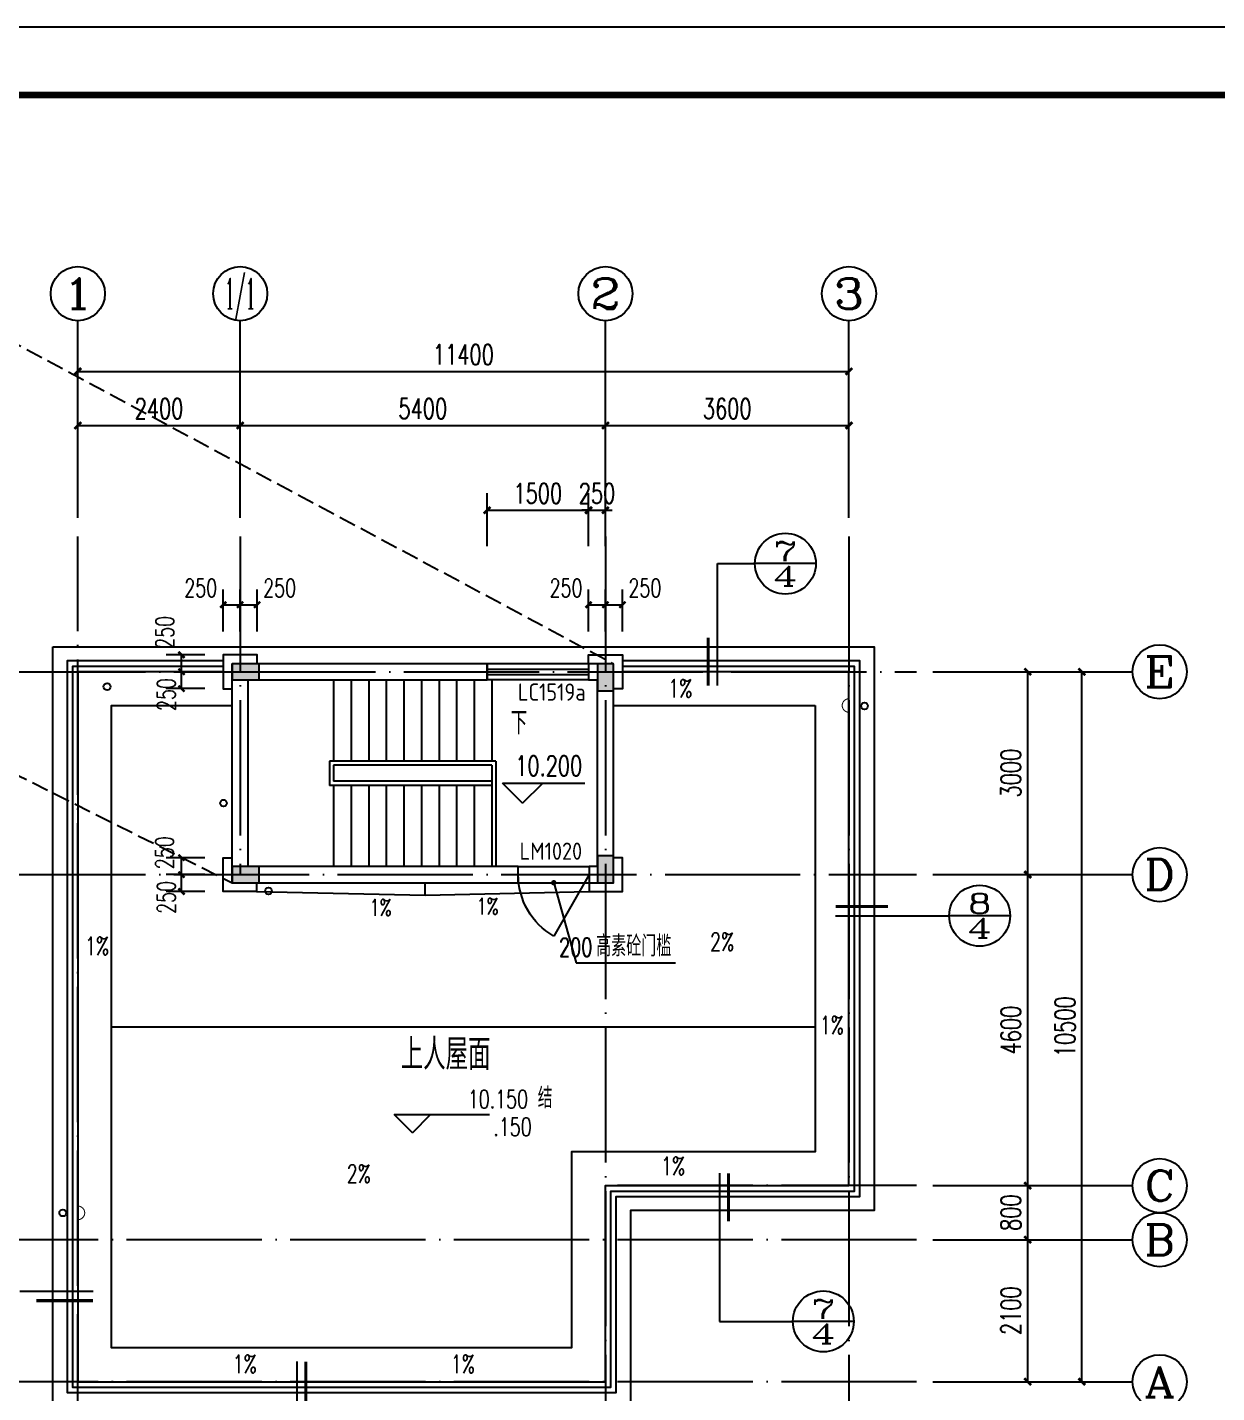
# Model space of a CAD drawing. Extents: x 79570 to 678837, y -1139230 to -612789.
# Drawn here: x 569353 to 586935, y -764823 to -744630 of the extents above; entities that cross this region are included whole.
import ezdxf
from ezdxf.enums import TextEntityAlignment as Align

# ---------------------------------------------------------------- set-up
doc = ezdxf.new("R2010")
doc.units = 0
doc.header["$LTSCALE"] = 1000
doc.header["$MEASUREMENT"] = 0
doc.linetypes.add('DASH', pattern=[0.35, 0.25, -0.1])
doc.linetypes.add('DOTE', pattern=[2.42, 2, -0.2, 0.02, -0.2])
for name, color, linetype in [('4', 4, 'Continuous'), ('A-平-楼梯.........FLOR-STAIR', 133, 'Continuous'), ('A-注-尺寸标注......ANNO-DIMS', 90, 'Continuous'), ('A-注-尺寸标注.....ANNO-DIMS', 90, 'Continuous'), ('A-注-尺寸标注01...ANNO-DIMS-01', 95, 'Continuous'), ('A-注-房间名称.....ANNO-ROOM', 161, 'Continuous'), ('A-注-符号注释.....ANNO-IDEN', 201, 'Continuous'), ('A-注-门窗编号.....ANNO-DOWD', 81, 'Continuous'), ('A-立-护栏栏杆.....ELEV-RAIL', 123, 'Continuous'), ('A-立-线.18........ELEV-L.18', 153, 'Continuous'), ('A-细-0.30mm.......DETL-L05', 151, 'Continuous'), ('A-通-墙............COMM-WALL', 50, 'Continuous'), ('A-通-结构剖线.....COMM-STRU-SECT', 20, 'Continuous'), ('A-通-轴线..........COMM-GRID', 27, 'DOTE'), ('A-通-门窗剖线......COMM-DRWD-SECT', 150, 'Continuous'), ('AXIS_TEXT', 7, 'Continuous'), ('DIM_ELEV', 3, 'Continuous'), ('DIM_LEAD', 3, 'Continuous'), ('DIM_SYMB', 3, 'Continuous'), ('PUB_TEXT', 7, 'Continuous'), ('水-EQUIP_污水', 7, 'Continuous'), ('水-VPIPE-污水', 2, 'Continuous'), ('水-VPIPE-雨水', 4, 'Continuous'), ('结-图框', 6, 'Continuous'), ('结-柱-填充', 1, 'Continuous')]:
    doc.layers.add(name, color=color, linetype=linetype)
doc.layers.add('ys-notprint', color=7, linetype='Continuous', plot=False)
doc.styles.add('_TCH_AXIS', font='COMPLEX', dxfattribs={"bigfont": 'GBCBIG'})
doc.styles.add('_TCH_DIM', font='SIMPLEX', dxfattribs={"bigfont": 'GBCBIG'})
doc.styles.add('_TCH_DIM_T3', font='SIMPLEX', dxfattribs={"width": 0.705882, "bigfont": 'GBCBIG'})
doc.styles.add('_TCH_LABEL', font='COMPLEX', dxfattribs={"bigfont": 'GBCBIG'})
doc.styles.add('COMPLEX', font='COMPLEX')
doc.styles.get("Standard").update_dxf_attribs({"font": 'gbenor.shx', "bigfont": 'gbcbig.shx'})
doc.styles.add('蓝绿图框', font='', dxfattribs={"width": 0.7})
doc.styles.get('蓝绿图框').set_extended_font_data('SimSun')
doc.dimstyles.new('_TCH_ARCH&&100', dxfattribs={"dimtxt": 297.5, "dimasz": 100, "dimexe": 250, "dimexo": 300, "dimgap": 100, "dimtad": 1, "dimdec": 0, "dimzin": 0, "dimdsep": 46, "dimtxsty": '_TCH_DIM_T3', "dimblk": 'ARCHTICK', "dimcen": 0.09, "dimclrt": 7, "dimazin": 2, "dimtfac": 1, "dimtdec": 0, "dimtix": 1, "dimtmove": 2, "dimatfit": 3, "dimfxl": 1, "dimtolj": 1, "dimtzin": 0, "dimarcsym": 0})
doc.dimstyles.new('_TCH_ARCH&&90', dxfattribs={"dimtxt": 267.75, "dimasz": 90, "dimexe": 225, "dimexo": 270, "dimgap": 90, "dimtad": 1, "dimdec": 0, "dimzin": 0, "dimdsep": 46, "dimtxsty": '_TCH_DIM_T3', "dimblk": 'ARCHTICK', "dimcen": 0.09, "dimclrt": 7, "dimazin": 2, "dimtfac": 1, "dimtdec": 0, "dimtix": 1, "dimtmove": 2, "dimatfit": 3, "dimfxl": 1, "dimtolj": 1, "dimtzin": 0, "dimarcsym": 0})

# ---------------------------------------------------------------- blocks, each defined once
blk = doc.blocks.new('$ATTACHMENT$00000217')
blk.add_line((-150, 0), (150, 0))
at = {"const_width": 15}
blk.add_lwpolyline([(-99, 0, -1), (101, 0)], format="xyb", dxfattribs=at)
blk = doc.blocks.new('3rt')
at = {"layer": '水-VPIPE-污水'}
for centre in [(570531, -754381), (572253, -756103)]:
    blk.add_circle(centre, 50, dxfattribs=at)
at = {"layer": '水-VPIPE-雨水'}
for centre in [(581729, -754667), (572918, -757404), (569876, -762165)]:
    blk.add_circle(centre, 50, dxfattribs=at)
at = {"layer": '水-EQUIP_污水'}
for p, rotation in [((581499, -754661), 90), ((570101, -762163), 270)]:
    blk.add_blockref('$ATTACHMENT$00000217', p, dxfattribs=dict(at, rotation=rotation))
blk = doc.blocks.new('template_浙_标准图框A1_A1_0.0000_1bed4683cac0ca9b963c039433737638')
at = {"layer": '结-图框'}
blk.add_line((831, 584), (25, 584), dxfattribs=at)
blk.add_lwpolyline([(0, 0), (841, 0), (841, 594), (0, 594)], close=True, dxfattribs=at)
at = {"layer": '结-图框', "const_width": 1}
blk.add_lwpolyline([(25, 584), (25, 10), (831, 10), (831, 584)], close=True, dxfattribs=at)
at = {"color": 6, "style": '蓝绿图框', "width": 0.7}
for tag, p in [('专业审定', (782.48, 167.5)), ('专业审核', (782.48, 158.5)), ('项目经理', (782.48, 149.5)), ('专业负责', (782.48, 140.5)), ('专业校对', (782.48, 131.5)), ('专业设计', (782.48, 122.5)), ('专业制图', (782.48, 113.5))]:
    blk.add_attdef(tag, text='', height=3, dxfattribs=at).set_placement(p, align=Align.MIDDLE)
for tag, height, p in [('日期', 3, (821.45, 113.5)), ('建设单位', 3.5, (796, 97.72)), ('项目名称', 3.5, (796, 76.96)), ('子项名称', 3.5, (796.26, 63.69)), ('图纸名称', 3.5, (796.28, 51.48)), ('图纸名称', 3.5, (796.38, 46.45)), ('图纸名称', 3.5, (796.48, 41.64)), ('项目编号', 3, (796.15, 32.75)), ('图号', 3, (789.2, 23.5)), ('修改版次', 3, (823.75, 23.5))]:
    blk.add_attdef(tag, text='', height=height, dxfattribs=at).set_placement(p, align=Align.MIDDLE_CENTER)
at = {"layer": 'ys-notprint', "color": 6, "style": '蓝绿图框', "width": 0.7}
for tag, p in [('暖通', (21.09, 577.84)), ('电气', (21.02, 564.82)), ('给排水', (21.35, 552.55)), ('结构', (21.47, 539.64)), ('建筑', (21.4, 526.53))]:
    blk.add_attdef(tag, text='', height=2.5, rotation=90.7801, dxfattribs=at).set_placement(p, align=Align.MIDDLE)
blk.add_attdef('设计发图章', text='', height=3, dxfattribs=at).set_placement((747.09, 465.48), align=Align.MIDDLE)
at = {"layer": '结-图框', "style": '蓝绿图框', "width": 0.7}
for tag, p in [('项目经理', (792.5, 572)), ('专业负责', (792.5, 564)), ('专业设计', (792.5, 556))]:
    blk.add_attdef(tag, text='', height=3.5, dxfattribs=at).set_placement(p, align=Align.MIDDLE_CENTER)
blk = doc.blocks.new('$TCHSYS$WIN2D')
for p, q in [((-0.5, 0.5), (0.5, 0.5)), ((-0.5, 0.5), (-0.5, -0.5)), ((0.5, 0.5), (0.5, -0.5)), ((0.5, 0.167), (-0.5, 0.167)), ((0.5, -0.167), (-0.5, -0.167)), ((-0.5, -0.5), (0.5, -0.5))]:
    blk.add_line(p, q)
blk = doc.blocks.new('$DorLib2D$00000228')
at = {"color": 0}
blk.add_line((0.5, 0), (0, 0.866), dxfattribs=at)
blk.add_arc((0.5, 0), 1, 120, 180, dxfattribs=at)
blk = doc.blocks.new('_ArchTick')
at = {"color": 0, "linetype": 'ByBlock', "const_width": 0.4}
blk.add_lwpolyline([(-0.5, -0.5), (0.5, 0.5)], dxfattribs=at)
blk = doc.blocks.new('*D2367')
at = {"layer": 'A-注-尺寸标注......ANNO-DIMS', "color": 0, "lineweight": -2, "transparency": 16777216}
for p, q in [((570099, -751885), (570099, -750269)), ((572499, -751885), (572499, -750269)), ((570099, -750519), (572499, -750519))]:
    blk.add_line(p, q, dxfattribs=at)
at = {"layer": 'Defpoints', "color": 0, "transparency": 16777216}
for p in [(572499, -750519), (570099, -752185), (572499, -752185)]:
    blk.add_point(p, dxfattribs=at)
at = {"layer": 'A-注-尺寸标注......ANNO-DIMS', "color": 0, "lineweight": -2, "transparency": 16777216, "xscale": 100, "yscale": 100, "zscale": 100, "rotation": 180}
blk.add_blockref('_ArchTick', (570099, -750519), dxfattribs=at)
at = {"layer": 'A-注-尺寸标注......ANNO-DIMS', "color": 0, "lineweight": -2, "transparency": 16777216, "xscale": 100, "yscale": 100, "zscale": 100}
blk.add_blockref('_ArchTick', (572499, -750519), dxfattribs=at)
at = {"layer": 'A-注-尺寸标注......ANNO-DIMS', "color": 7, "transparency": 16777216, "insert": (571299, -750270), "char_height": 297.5, "attachment_point": 5, "style": '_TCH_DIM_T3'}
blk.add_mtext('\\A1;2400', dxfattribs=at)
blk = doc.blocks.new('*D2368')
at = {"layer": 'A-注-尺寸标注......ANNO-DIMS', "color": 0, "lineweight": -2, "transparency": 16777216}
for p, q in [((572499, -751885), (572499, -750269)), ((577899, -751885), (577899, -750269)), ((572499, -750519), (577899, -750519))]:
    blk.add_line(p, q, dxfattribs=at)
at = {"layer": 'Defpoints', "color": 0, "transparency": 16777216}
for p in [(577899, -750519), (572499, -752185), (577899, -752185)]:
    blk.add_point(p, dxfattribs=at)
at = {"layer": 'A-注-尺寸标注......ANNO-DIMS', "color": 0, "lineweight": -2, "transparency": 16777216, "xscale": 100, "yscale": 100, "zscale": 100, "rotation": 180}
blk.add_blockref('_ArchTick', (572499, -750519), dxfattribs=at)
at = {"layer": 'A-注-尺寸标注......ANNO-DIMS', "color": 0, "lineweight": -2, "transparency": 16777216, "xscale": 100, "yscale": 100, "zscale": 100}
blk.add_blockref('_ArchTick', (577899, -750519), dxfattribs=at)
at = {"layer": 'A-注-尺寸标注......ANNO-DIMS', "color": 7, "transparency": 16777216, "insert": (575199, -750270), "char_height": 297.5, "attachment_point": 5, "style": '_TCH_DIM_T3'}
blk.add_mtext('\\A1;5400', dxfattribs=at)
blk = doc.blocks.new('*D2369')
at = {"layer": 'A-注-尺寸标注......ANNO-DIMS', "color": 0, "lineweight": -2, "transparency": 16777216}
for p, q in [((577899, -751885), (577899, -750269)), ((581499, -751885), (581499, -750269)), ((577899, -750519), (581499, -750519))]:
    blk.add_line(p, q, dxfattribs=at)
at = {"layer": 'Defpoints', "color": 0, "transparency": 16777216}
for p in [(581499, -750519), (577899, -752185), (581499, -752185)]:
    blk.add_point(p, dxfattribs=at)
at = {"layer": 'A-注-尺寸标注......ANNO-DIMS', "color": 0, "lineweight": -2, "transparency": 16777216, "xscale": 100, "yscale": 100, "zscale": 100, "rotation": 180}
blk.add_blockref('_ArchTick', (577899, -750519), dxfattribs=at)
at = {"layer": 'A-注-尺寸标注......ANNO-DIMS', "color": 0, "lineweight": -2, "transparency": 16777216, "xscale": 100, "yscale": 100, "zscale": 100}
blk.add_blockref('_ArchTick', (581499, -750519), dxfattribs=at)
at = {"layer": 'A-注-尺寸标注......ANNO-DIMS', "color": 7, "transparency": 16777216, "insert": (579699, -750270), "char_height": 297.5, "attachment_point": 5, "style": '_TCH_DIM_T3'}
blk.add_mtext('\\A1;3600', dxfattribs=at)
blk = doc.blocks.new('*D2370')
at = {"layer": 'A-注-尺寸标注......ANNO-DIMS', "color": 0, "lineweight": -2, "transparency": 16777216}
for p, q in [((570099, -751861), (570099, -749469)), ((581499, -751861), (581499, -749469)), ((570099, -749719), (581499, -749719))]:
    blk.add_line(p, q, dxfattribs=at)
at = {"layer": 'Defpoints', "color": 0, "transparency": 16777216}
for p in [(581499, -749719), (570099, -752161), (581499, -752161)]:
    blk.add_point(p, dxfattribs=at)
at = {"layer": 'A-注-尺寸标注......ANNO-DIMS', "color": 0, "lineweight": -2, "transparency": 16777216, "xscale": 100, "yscale": 100, "zscale": 100, "rotation": 180}
blk.add_blockref('_ArchTick', (570099, -749719), dxfattribs=at)
at = {"layer": 'A-注-尺寸标注......ANNO-DIMS', "color": 0, "lineweight": -2, "transparency": 16777216, "xscale": 100, "yscale": 100, "zscale": 100}
blk.add_blockref('_ArchTick', (581499, -749719), dxfattribs=at)
at = {"layer": 'A-注-尺寸标注......ANNO-DIMS', "color": 7, "transparency": 16777216, "insert": (575799, -749470), "char_height": 297.5, "attachment_point": 5, "style": '_TCH_DIM_T3'}
blk.add_mtext('\\A1;11400', dxfattribs=at)
blk = doc.blocks.new('*D2371')
at = {"layer": 'A-注-尺寸标注......ANNO-DIMS', "color": 0, "lineweight": -2, "transparency": 16777216}
for p, q in [((582741, -754161), (584391, -754161)), ((584141, -757161), (584141, -754161)), ((582741, -757161), (584391, -757161))]:
    blk.add_line(p, q, dxfattribs=at)
at = {"layer": 'Defpoints', "color": 0, "transparency": 16777216}
for p in [(582441, -754161), (584141, -754161), (582441, -757161)]:
    blk.add_point(p, dxfattribs=at)
at = {"layer": 'A-注-尺寸标注......ANNO-DIMS', "color": 0, "lineweight": -2, "transparency": 16777216, "xscale": 100, "yscale": 100, "zscale": 100}
for p, rotation in [((584141, -754161), 90), ((584141, -757161), 270)]:
    blk.add_blockref('_ArchTick', p, dxfattribs=dict(at, rotation=rotation))
at = {"layer": 'A-注-尺寸标注......ANNO-DIMS', "color": 7, "transparency": 16777216, "insert": (583892, -755661), "char_height": 297.5, "attachment_point": 5, "rotation": 90, "style": '_TCH_DIM_T3'}
blk.add_mtext('\\A1;3000', dxfattribs=at)
blk = doc.blocks.new('*D2372')
at = {"layer": 'A-注-尺寸标注......ANNO-DIMS', "color": 0, "lineweight": -2, "transparency": 16777216}
for p, q in [((582741, -757161), (584391, -757161)), ((584141, -761761), (584141, -757161)), ((582741, -761761), (584391, -761761))]:
    blk.add_line(p, q, dxfattribs=at)
at = {"layer": 'Defpoints', "color": 0, "transparency": 16777216}
for p in [(582441, -757161), (584141, -757161), (582441, -761761)]:
    blk.add_point(p, dxfattribs=at)
at = {"layer": 'A-注-尺寸标注......ANNO-DIMS', "color": 0, "lineweight": -2, "transparency": 16777216, "xscale": 100, "yscale": 100, "zscale": 100}
for p, rotation in [((584141, -757161), 90), ((584141, -761761), 270)]:
    blk.add_blockref('_ArchTick', p, dxfattribs=dict(at, rotation=rotation))
at = {"layer": 'A-注-尺寸标注......ANNO-DIMS', "color": 7, "transparency": 16777216, "insert": (583892, -759461), "char_height": 297.5, "attachment_point": 5, "rotation": 90, "style": '_TCH_DIM_T3'}
blk.add_mtext('\\A1;4600', dxfattribs=at)
blk = doc.blocks.new('*D2373')
at = {"layer": 'A-注-尺寸标注......ANNO-DIMS', "color": 0, "lineweight": -2, "transparency": 16777216}
for p, q in [((582741, -761761), (584391, -761761)), ((584141, -762561), (584141, -761761)), ((582741, -762561), (584391, -762561))]:
    blk.add_line(p, q, dxfattribs=at)
at = {"layer": 'Defpoints', "color": 0, "transparency": 16777216}
for p in [(582441, -761761), (584141, -761761), (582441, -762561)]:
    blk.add_point(p, dxfattribs=at)
at = {"layer": 'A-注-尺寸标注......ANNO-DIMS', "color": 0, "lineweight": -2, "transparency": 16777216, "xscale": 100, "yscale": 100, "zscale": 100}
for p, rotation in [((584141, -761761), 90), ((584141, -762561), 270)]:
    blk.add_blockref('_ArchTick', p, dxfattribs=dict(at, rotation=rotation))
at = {"layer": 'A-注-尺寸标注......ANNO-DIMS', "color": 7, "transparency": 16777216, "insert": (583892, -762161), "char_height": 297.5, "attachment_point": 5, "rotation": 90, "style": '_TCH_DIM_T3'}
blk.add_mtext('\\A1;800', dxfattribs=at)
blk = doc.blocks.new('*D2374')
at = {"layer": 'A-注-尺寸标注......ANNO-DIMS', "color": 0, "lineweight": -2, "transparency": 16777216}
for p, q in [((582741, -762561), (584391, -762561)), ((584141, -764661), (584141, -762561)), ((582741, -764661), (584391, -764661))]:
    blk.add_line(p, q, dxfattribs=at)
at = {"layer": 'Defpoints', "color": 0, "transparency": 16777216}
for p in [(582441, -762561), (584141, -762561), (582441, -764661)]:
    blk.add_point(p, dxfattribs=at)
at = {"layer": 'A-注-尺寸标注......ANNO-DIMS', "color": 0, "lineweight": -2, "transparency": 16777216, "xscale": 100, "yscale": 100, "zscale": 100}
for p, rotation in [((584141, -762561), 90), ((584141, -764661), 270)]:
    blk.add_blockref('_ArchTick', p, dxfattribs=dict(at, rotation=rotation))
at = {"layer": 'A-注-尺寸标注......ANNO-DIMS', "color": 7, "transparency": 16777216, "insert": (583892, -763611), "char_height": 297.5, "attachment_point": 5, "rotation": 90, "style": '_TCH_DIM_T3'}
blk.add_mtext('\\A1;2100', dxfattribs=at)
blk = doc.blocks.new('*D2375')
at = {"layer": 'A-注-尺寸标注......ANNO-DIMS', "color": 0, "lineweight": -2, "transparency": 16777216}
for p, q in [((582799, -754161), (585191, -754161)), ((584941, -764661), (584941, -754161)), ((582799, -764661), (585191, -764661))]:
    blk.add_line(p, q, dxfattribs=at)
at = {"layer": 'Defpoints', "color": 0, "transparency": 16777216}
for p in [(582499, -754161), (584941, -754161), (582499, -764661)]:
    blk.add_point(p, dxfattribs=at)
at = {"layer": 'A-注-尺寸标注......ANNO-DIMS', "color": 0, "lineweight": -2, "transparency": 16777216, "xscale": 100, "yscale": 100, "zscale": 100}
for p, rotation in [((584941, -754161), 90), ((584941, -764661), 270)]:
    blk.add_blockref('_ArchTick', p, dxfattribs=dict(at, rotation=rotation))
at = {"layer": 'A-注-尺寸标注......ANNO-DIMS', "color": 7, "transparency": 16777216, "insert": (584692, -759411), "char_height": 297.5, "attachment_point": 5, "rotation": 90, "style": '_TCH_DIM_T3'}
blk.add_mtext('\\A1;10500', dxfattribs=at)
blk = doc.blocks.new('_AXISO')
blk.add_circle((0, 0), 0.5)
at = {"layer": 'AXIS_TEXT', "style": 'COMPLEX', "width": 1.041667}
blk.add_attdef('A', text='', height=0.56, dxfattribs=at).set_placement((-0.25, -0.28), (0.25, -0.28), align=Align.FIT)
blk = doc.blocks.new('*D2613')
at = {"layer": 'A-注-尺寸标注01...ANNO-DIMS-01', "color": 0, "lineweight": -2, "transparency": 16777216}
for p, q in [((576149, -752303), (576149, -751522)), ((577649, -752303), (577649, -751522)), ((576149, -751772), (577649, -751772))]:
    blk.add_line(p, q, dxfattribs=at)
at = {"layer": 'Defpoints', "color": 0, "transparency": 16777216}
for p in [(577649, -751772), (576149, -752603), (577649, -752603)]:
    blk.add_point(p, dxfattribs=at)
at = {"layer": 'A-注-尺寸标注01...ANNO-DIMS-01', "color": 0, "lineweight": -2, "transparency": 16777216, "xscale": 100, "yscale": 100, "zscale": 100, "rotation": 180}
blk.add_blockref('_ArchTick', (576149, -751772), dxfattribs=at)
at = {"layer": 'A-注-尺寸标注01...ANNO-DIMS-01', "color": 0, "lineweight": -2, "transparency": 16777216, "xscale": 100, "yscale": 100, "zscale": 100}
blk.add_blockref('_ArchTick', (577649, -751772), dxfattribs=at)
at = {"layer": 'A-注-尺寸标注01...ANNO-DIMS-01', "color": 7, "transparency": 16777216, "insert": (576899, -751523), "char_height": 297.5, "attachment_point": 5, "style": '_TCH_DIM_T3'}
blk.add_mtext('\\A1;1500', dxfattribs=at)
blk = doc.blocks.new('*D2614')
at = {"layer": 'A-注-尺寸标注01...ANNO-DIMS-01', "color": 0, "lineweight": -2, "transparency": 16777216}
for p, q in [((577649, -752303), (577649, -751522)), ((577899, -752303), (577899, -751522)), ((577649, -751772), (577549, -751772)), ((577649, -751772), (577899, -751772)), ((577899, -751772), (577999, -751772))]:
    blk.add_line(p, q, dxfattribs=at)
at = {"layer": 'Defpoints', "color": 0, "transparency": 16777216}
for p in [(577899, -751772), (577649, -752603), (577899, -752603)]:
    blk.add_point(p, dxfattribs=at)
at = {"layer": 'A-注-尺寸标注01...ANNO-DIMS-01', "color": 0, "lineweight": -2, "transparency": 16777216, "xscale": 100, "yscale": 100, "zscale": 100}
blk.add_blockref('_ArchTick', (577649, -751772), dxfattribs=at)
at = {"layer": 'A-注-尺寸标注01...ANNO-DIMS-01', "color": 0, "lineweight": -2, "transparency": 16777216, "xscale": 100, "yscale": 100, "zscale": 100, "rotation": 180}
blk.add_blockref('_ArchTick', (577899, -751772), dxfattribs=at)
at = {"layer": 'A-注-尺寸标注01...ANNO-DIMS-01', "color": 7, "transparency": 16777216, "insert": (577774, -751523), "char_height": 297.5, "attachment_point": 5, "style": '_TCH_DIM_T3'}
blk.add_mtext('\\A1;250', dxfattribs=at)
blk = doc.blocks.new('*D2995')
at = {"layer": 'A-注-尺寸标注01...ANNO-DIMS-01', "color": 0, "lineweight": -2, "transparency": 16777216}
for p, q in [((572499, -753565), (572499, -752945)), ((572749, -753565), (572749, -752945)), ((572499, -753170), (572749, -753170))]:
    blk.add_line(p, q, dxfattribs=at)
at = {"layer": 'Defpoints', "color": 0, "transparency": 16777216}
for p in [(572749, -753170), (572499, -753835), (572749, -753835)]:
    blk.add_point(p, dxfattribs=at)
at = {"layer": 'A-注-尺寸标注01...ANNO-DIMS-01', "color": 0, "lineweight": -2, "transparency": 16777216, "xscale": 90, "yscale": 90, "zscale": 90, "rotation": 180}
blk.add_blockref('_ArchTick', (572499, -753170), dxfattribs=at)
at = {"layer": 'A-注-尺寸标注01...ANNO-DIMS-01', "color": 0, "lineweight": -2, "transparency": 16777216, "xscale": 90, "yscale": 90, "zscale": 90}
blk.add_blockref('_ArchTick', (572749, -753170), dxfattribs=at)
at = {"layer": 'A-注-尺寸标注01...ANNO-DIMS-01', "color": 7, "transparency": 16777216, "insert": (573082, -752922), "char_height": 267.8, "attachment_point": 5, "style": '_TCH_DIM_T3'}
blk.add_mtext('\\A1;250', dxfattribs=at)
blk = doc.blocks.new('*D2996')
at = {"layer": 'A-注-尺寸标注01...ANNO-DIMS-01', "color": 0, "lineweight": -2, "transparency": 16777216}
for p, q in [((572249, -753565), (572249, -752945)), ((572499, -753565), (572499, -752945)), ((572249, -753170), (572499, -753170))]:
    blk.add_line(p, q, dxfattribs=at)
at = {"layer": 'Defpoints', "color": 0, "transparency": 16777216}
for p in [(572499, -753170), (572249, -753835), (572499, -753835)]:
    blk.add_point(p, dxfattribs=at)
at = {"layer": 'A-注-尺寸标注01...ANNO-DIMS-01', "color": 0, "lineweight": -2, "transparency": 16777216, "xscale": 90, "yscale": 90, "zscale": 90, "rotation": 180}
blk.add_blockref('_ArchTick', (572249, -753170), dxfattribs=at)
at = {"layer": 'A-注-尺寸标注01...ANNO-DIMS-01', "color": 0, "lineweight": -2, "transparency": 16777216, "xscale": 90, "yscale": 90, "zscale": 90}
blk.add_blockref('_ArchTick', (572499, -753170), dxfattribs=at)
at = {"layer": 'A-注-尺寸标注01...ANNO-DIMS-01', "color": 7, "transparency": 16777216, "insert": (571916, -752922), "char_height": 267.8, "attachment_point": 5, "style": '_TCH_DIM_T3'}
blk.add_mtext('\\A1;250', dxfattribs=at)
blk = doc.blocks.new('*D2997')
at = {"layer": 'A-注-尺寸标注01...ANNO-DIMS-01', "color": 0, "lineweight": -2, "transparency": 16777216}
for p, q in [((577899, -753565), (577899, -752945)), ((578149, -753565), (578149, -752945)), ((577899, -753170), (578149, -753170))]:
    blk.add_line(p, q, dxfattribs=at)
at = {"layer": 'Defpoints', "color": 0, "transparency": 16777216}
for p in [(578149, -753170), (577899, -753835), (578149, -753835)]:
    blk.add_point(p, dxfattribs=at)
at = {"layer": 'A-注-尺寸标注01...ANNO-DIMS-01', "color": 0, "lineweight": -2, "transparency": 16777216, "xscale": 90, "yscale": 90, "zscale": 90, "rotation": 180}
blk.add_blockref('_ArchTick', (577899, -753170), dxfattribs=at)
at = {"layer": 'A-注-尺寸标注01...ANNO-DIMS-01', "color": 0, "lineweight": -2, "transparency": 16777216, "xscale": 90, "yscale": 90, "zscale": 90}
blk.add_blockref('_ArchTick', (578149, -753170), dxfattribs=at)
at = {"layer": 'A-注-尺寸标注01...ANNO-DIMS-01', "color": 7, "transparency": 16777216, "insert": (578482, -752922), "char_height": 267.8, "attachment_point": 5, "style": '_TCH_DIM_T3'}
blk.add_mtext('\\A1;250', dxfattribs=at)
blk = doc.blocks.new('*D2998')
at = {"layer": 'A-注-尺寸标注01...ANNO-DIMS-01', "color": 0, "lineweight": -2, "transparency": 16777216}
for p, q in [((577649, -753565), (577649, -752945)), ((577899, -753565), (577899, -752945)), ((577649, -753170), (577899, -753170))]:
    blk.add_line(p, q, dxfattribs=at)
at = {"layer": 'Defpoints', "color": 0, "transparency": 16777216}
for p in [(577899, -753170), (577649, -753835), (577899, -753835)]:
    blk.add_point(p, dxfattribs=at)
at = {"layer": 'A-注-尺寸标注01...ANNO-DIMS-01', "color": 0, "lineweight": -2, "transparency": 16777216, "xscale": 90, "yscale": 90, "zscale": 90, "rotation": 180}
blk.add_blockref('_ArchTick', (577649, -753170), dxfattribs=at)
at = {"layer": 'A-注-尺寸标注01...ANNO-DIMS-01', "color": 0, "lineweight": -2, "transparency": 16777216, "xscale": 90, "yscale": 90, "zscale": 90}
blk.add_blockref('_ArchTick', (577899, -753170), dxfattribs=at)
at = {"layer": 'A-注-尺寸标注01...ANNO-DIMS-01', "color": 7, "transparency": 16777216, "insert": (577316, -752922), "char_height": 267.8, "attachment_point": 5, "style": '_TCH_DIM_T3'}
blk.add_mtext('\\A1;250', dxfattribs=at)
blk = doc.blocks.new('*D2999')
at = {"layer": 'A-注-尺寸标注01...ANNO-DIMS-01', "color": 0, "lineweight": -2, "transparency": 16777216}
for p, q in [((571979, -754161), (571407, -754161)), ((571632, -754411), (571632, -754161)), ((571979, -754411), (571407, -754411))]:
    blk.add_line(p, q, dxfattribs=at)
at = {"layer": 'Defpoints', "color": 0, "transparency": 16777216}
for p in [(571632, -754161), (572249, -754161), (572249, -754411)]:
    blk.add_point(p, dxfattribs=at)
at = {"layer": 'A-注-尺寸标注01...ANNO-DIMS-01', "color": 0, "lineweight": -2, "transparency": 16777216, "xscale": 90, "yscale": 90, "zscale": 90}
for p, rotation in [((571632, -754161), 90), ((571632, -754411), 270)]:
    blk.add_blockref('_ArchTick', p, dxfattribs=dict(at, rotation=rotation))
at = {"layer": 'A-注-尺寸标注01...ANNO-DIMS-01', "color": 7, "transparency": 16777216, "insert": (571407, -754498), "char_height": 267.8, "attachment_point": 5, "rotation": 90, "style": '_TCH_DIM_T3'}
blk.add_mtext('\\A1;250', dxfattribs=at)
blk = doc.blocks.new('*D3000')
at = {"layer": 'A-注-尺寸标注01...ANNO-DIMS-01', "color": 0, "lineweight": -2, "transparency": 16777216}
for p, q in [((571979, -753911), (571407, -753911)), ((571632, -754161), (571632, -753911)), ((571979, -754161), (571407, -754161))]:
    blk.add_line(p, q, dxfattribs=at)
at = {"layer": 'Defpoints', "color": 0, "transparency": 16777216}
for p in [(571632, -753911), (572249, -753911), (572249, -754161)]:
    blk.add_point(p, dxfattribs=at)
at = {"layer": 'A-注-尺寸标注01...ANNO-DIMS-01', "color": 0, "lineweight": -2, "transparency": 16777216, "xscale": 90, "yscale": 90, "zscale": 90}
for p, rotation in [((571632, -753911), 90), ((571632, -754161), 270)]:
    blk.add_blockref('_ArchTick', p, dxfattribs=dict(at, rotation=rotation))
at = {"layer": 'A-注-尺寸标注01...ANNO-DIMS-01', "color": 7, "transparency": 16777216, "insert": (571385, -753578), "char_height": 267.8, "attachment_point": 5, "rotation": 90, "style": '_TCH_DIM_T3'}
blk.add_mtext('\\A1;250', dxfattribs=at)
blk = doc.blocks.new('*D3001')
at = {"layer": 'A-注-尺寸标注01...ANNO-DIMS-01', "color": 0, "lineweight": -2, "transparency": 16777216}
for p, q in [((571979, -757161), (571407, -757161)), ((571632, -757411), (571632, -757161)), ((571979, -757411), (571407, -757411))]:
    blk.add_line(p, q, dxfattribs=at)
at = {"layer": 'Defpoints', "color": 0, "transparency": 16777216}
for p in [(571632, -757161), (572249, -757161), (572249, -757411)]:
    blk.add_point(p, dxfattribs=at)
at = {"layer": 'A-注-尺寸标注01...ANNO-DIMS-01', "color": 0, "lineweight": -2, "transparency": 16777216, "xscale": 90, "yscale": 90, "zscale": 90}
for p, rotation in [((571632, -757161), 90), ((571632, -757411), 270)]:
    blk.add_blockref('_ArchTick', p, dxfattribs=dict(at, rotation=rotation))
at = {"layer": 'A-注-尺寸标注01...ANNO-DIMS-01', "color": 7, "transparency": 16777216, "insert": (571407, -757498), "char_height": 267.8, "attachment_point": 5, "rotation": 90, "style": '_TCH_DIM_T3'}
blk.add_mtext('\\A1;250', dxfattribs=at)
blk = doc.blocks.new('*D3002')
at = {"layer": 'A-注-尺寸标注01...ANNO-DIMS-01', "color": 0, "lineweight": -2, "transparency": 16777216}
for p, q in [((571979, -756911), (571407, -756911)), ((571632, -757161), (571632, -756911)), ((571979, -757161), (571407, -757161))]:
    blk.add_line(p, q, dxfattribs=at)
at = {"layer": 'Defpoints', "color": 0, "transparency": 16777216}
for p in [(571632, -756911), (572249, -756911), (572249, -757161)]:
    blk.add_point(p, dxfattribs=at)
at = {"layer": 'A-注-尺寸标注01...ANNO-DIMS-01', "color": 0, "lineweight": -2, "transparency": 16777216, "xscale": 90, "yscale": 90, "zscale": 90}
for p, rotation in [((571632, -756911), 90), ((571632, -757161), 270)]:
    blk.add_blockref('_ArchTick', p, dxfattribs=dict(at, rotation=rotation))
at = {"layer": 'A-注-尺寸标注01...ANNO-DIMS-01', "color": 7, "transparency": 16777216, "insert": (571382, -756838), "char_height": 267.8, "attachment_point": 5, "rotation": 90, "style": '_TCH_DIM_T3'}
blk.add_mtext('\\A1;250', dxfattribs=at)

msp = doc.modelspace()

# ---------------------------------------------------------------- hatches: boundary and pattern name
at = {"layer": '结-柱-填充'}
h = msp.add_hatch(color=8, dxfattribs=at)
h.dxf.hatch_style = 1
h.paths.add_polyline_path([(572779.3, -754041.3), (572379.3, -754041.3), (572379.3, -754281.3), (572779.3, -754281.3)])
h = msp.add_hatch(color=8, dxfattribs=at)
h.dxf.hatch_style = 1
h.paths.add_polyline_path([(578019.3, -754041.3), (577779.3, -754041.3), (577779.3, -754441.3), (578019.3, -754441.3)])
h = msp.add_hatch(color=8, dxfattribs=at)
h.dxf.hatch_style = 1
h.paths.add_polyline_path([(572779.3, -757041.3), (572379.3, -757041.3), (572379.3, -757281.3), (572779.3, -757281.3)])
h = msp.add_hatch(color=8, dxfattribs=at)
h.dxf.hatch_style = 1
h.paths.add_polyline_path([(578019.3, -756881.3), (577779.3, -756881.3), (577779.3, -757281.3), (578019.3, -757281.3)])

# ---------------------------------------------------------------- linework, layer by layer
at = {"layer": '4', "color": 8, "linetype": 'DASH'}
for p, q in [((566568, -747907.3), (578019.3, -754041.3)), ((560668, -751407.3), (572379.3, -757281.3))]:
    msp.add_line(p, q, dxfattribs=at)
at = {"layer": '4', "color": 5}
for p, q in [((572740.3, -757411.3), (575235.7, -757466.7)), ((575235.7, -757466.7), (575235.7, -757281.3)), ((575235.7, -757466.7), (577658.3, -757411.3))]:
    msp.add_line(p, q, dxfattribs=at)
at = {"layer": 'A-平-楼梯.........FLOR-STAIR'}
for p, q in [((573879.3, -754281.3), (573879.3, -755481.3)), ((574139.3, -754281.3), (574139.3, -755481.3)), ((574399.3, -754281.3), (574399.3, -755481.3)), ((574659.3, -754281.3), (574659.3, -755481.3)), ((574919.3, -754281.3), (574919.3, -755481.3)), ((575179.3, -754281.3), (575179.3, -755481.3)), ((575439.3, -754281.3), (575439.3, -755481.3)), ((575699.3, -754281.3), (575699.3, -755481.3)), ((575959.3, -754281.3), (575959.3, -755481.3)), ((576219.3, -754281.3), (576219.3, -755481.3)), ((573819.3, -755481.3), (573819.3, -755841.3)), ((576279.3, -755481.3), (573819.3, -755481.3)), ((576219.3, -755541.3), (573879.3, -755541.3)), ((573879.3, -755541.3), (573879.3, -755781.3)), ((576219.3, -755541.3), (576219.3, -755781.3)), ((576279.3, -755481.3), (576279.3, -757041.3)), ((574667.1, -755841.3), (573819.3, -755841.3)), ((576219.3, -755781.3), (573879.3, -755781.3)), ((573879.3, -755841.3), (573879.3, -757041.3)), ((574139.3, -755841.3), (574139.3, -757041.3)), ((574399.3, -755841.3), (574399.3, -757041.3)), ((576219.3, -755841.3), (574585.7, -755841.3)), ((574659.3, -755841.3), (574659.3, -757041.3)), ((574919.3, -755841.3), (574919.3, -757041.3)), ((575179.3, -755841.3), (575179.3, -757041.3)), ((575439.3, -755841.3), (575439.3, -757041.3)), ((575699.3, -755841.3), (575699.3, -757041.3)), ((575959.3, -755841.3), (575959.3, -757041.3)), ((576219.3, -755781.3), (576219.3, -757041.3)), ((576219.3, -755841.3), (576219.3, -757041.3))]:
    msp.add_line(p, q, dxfattribs=at)
at = {"layer": 'A-注-尺寸标注.....ANNO-DIMS'}
for p, q in [((570099.3, -751118.1), (570099.3, -748968.9)), ((572499.3, -751118.1), (572499.3, -748968.9)), ((577899.3, -751118.1), (577899.3, -748968.9)), ((581499.3, -751118.1), (581499.3, -748968.9)), ((583288.8, -754161.3), (585691.2, -754161.3)), ((583666.9, -754161.3), (585691.2, -754161.3)), ((583288.8, -757161.3), (585691.2, -757161.3)), ((583666.9, -757161.3), (585691.2, -757161.3)), ((583288.8, -761761.3), (585691.2, -761761.3)), ((583666.9, -761761.3), (585691.2, -761761.3)), ((583288.8, -762561.3), (585691.2, -762561.3)), ((583666.9, -762561.3), (585691.2, -762561.3)), ((583288.8, -764661.3), (585691.2, -764661.3)), ((583666.9, -764661.3), (585691.2, -764661.3))]:
    msp.add_line(p, q, dxfattribs=at)
at = {"layer": 'A-注-符号注释.....ANNO-IDEN'}
for p, q in [((579553, -752561.9), (580109.3, -752561.9)), ((579553, -754365.1), (579553, -752561.9)), ((581009.3, -752561.9), (580109.3, -752561.9)), ((581300.3, -757769.3), (582384.4, -757769.3)), ((582384.4, -757769.3), (582981, -757769.3)), ((583881, -757769.3), (582981, -757769.3)), ((579582.8, -761577.4), (579582.8, -763769.3)), ((570323.7, -763327.5), (569239.6, -763327.5)), ((579582.8, -763769.3), (580669.9, -763769.3)), ((581569.9, -763769.3), (580669.9, -763769.3)), ((573335.5, -764363), (573335.5, -766002.9))]:
    msp.add_line(p, q, dxfattribs=at)
at = {"layer": 'A-注-符号注释.....ANNO-IDEN', "const_width": 45}
for points in [[(579418, -754365.1), (579418, -753655.8)], [(581300.3, -757634.3), (582075, -757634.3)], [(579717.8, -761577.4), (579717.8, -762286.7)], [(570323.7, -763462.5), (569487.9, -763462.5)], [(573470.5, -764363), (573470.5, -765137.1)]]:
    msp.add_lwpolyline(points, dxfattribs=at)
at = {"layer": 'A-注-符号注释.....ANNO-IDEN'}
for centre in [(580559.3, -752561.9), (583431, -757769.3), (581119.9, -763769.3)]:
    msp.add_circle(centre, 450, dxfattribs=at)
at = {"layer": 'A-立-护栏栏杆.....ELEV-RAIL'}
for points in [[(572249.3, -754001.3), (569939.3, -754001.3), (569939.3, -764821.3), (578059.3, -764821.3), (578059.3, -761921.3), (581659.3, -761921.3), (581659.3, -754001.3), (578149.3, -754001.3)], [(572249.3, -754081.3), (570019.3, -754081.3), (570019.3, -764741.3), (577979.3, -764741.3), (577979.3, -761841.3), (581579.3, -761841.3), (581579.3, -754081.3), (578149.3, -754081.3)]]:
    msp.add_lwpolyline(points, dxfattribs=at)
at = {"layer": 'A-立-线.18........ELEV-L.18'}
for p, q in [((578019.3, -754661.3), (580999.3, -754661.3)), ((570599.3, -759411.3), (580999.3, -759411.3))]:
    msp.add_line(p, q, dxfattribs=at)
msp.add_lwpolyline([(580999.3, -754661.3), (580999.3, -761261.3), (577399.3, -761261.3), (577399.3, -764161.3), (570599.3, -764161.3), (570599.3, -754661.3), (572379.3, -754661.3)], dxfattribs=at)
at = {"layer": 'A-细-0.30mm.......DETL-L05'}
msp.add_lwpolyline([(569729.3, -753791.3), (581869.3, -753791.3), (581869.3, -762131.3), (578269.3, -762131.3), (578269.3, -765031.3), (569729.3, -765031.3)], close=True, dxfattribs=at)
msp.add_lwpolyline([(572249.3, -754161.3), (570099.3, -754161.3), (570099.3, -764661.3), (577899.3, -764661.3), (577899.3, -761761.3), (581499.3, -761761.3), (581499.3, -754161.3), (578149.3, -754161.3)], dxfattribs=at)
at = {"layer": 'A-通-墙............COMM-WALL'}
for p, q in [((576149.3, -754041.3), (572379.3, -754041.3)), ((572379.3, -757281.3), (572379.3, -754041.3)), ((576149.3, -754281.3), (576149.3, -754041.3)), ((578019.3, -754041.3), (577649.3, -754041.3)), ((577649.3, -754041.3), (577649.3, -754281.3)), ((578019.3, -757281.3), (578019.3, -754041.3)), ((572619.3, -754281.3), (576149.3, -754281.3)), ((572619.3, -757041.3), (572619.3, -754281.3)), ((577649.3, -754281.3), (577779.3, -754281.3)), ((577779.3, -757041.3), (577779.3, -754281.3)), ((576609.3, -757041.3), (572619.3, -757041.3)), ((576609.3, -757281.3), (576609.3, -757041.3)), ((577779.3, -757041.3), (577659.3, -757041.3)), ((577659.3, -757041.3), (577659.3, -757281.3)), ((572379.3, -757281.3), (576609.3, -757281.3)), ((577659.3, -757281.3), (578019.3, -757281.3))]:
    msp.add_line(p, q, dxfattribs=at)
for points in [[(572749.3, -754041.3), (572749.3, -753911.3), (572249.3, -753911.3), (572249.3, -754411.3), (572379.3, -754411.3)], [(577649.3, -754041.3), (577649.3, -753911.3), (578149.3, -753911.3), (578149.3, -754411.3), (578019.3, -754411.3)], [(572740.3, -757281.3), (572740.3, -757411.3), (572249.3, -757411.3), (572249.3, -756911.3), (572379.3, -756911.3)], [(577658.3, -757281.3), (577658.3, -757411.3), (578149.3, -757411.3), (578149.3, -756911.3), (578019.3, -756911.3)]]:
    msp.add_lwpolyline(points, dxfattribs=at)
at = {"layer": 'A-通-结构剖线.....COMM-STRU-SECT'}
for points in [[(572779.3, -754041.3), (572379.3, -754041.3), (572379.3, -754281.3), (572779.3, -754281.3)], [(578019.3, -754041.3), (577779.3, -754041.3), (577779.3, -754441.3), (578019.3, -754441.3)], [(572779.3, -757041.3), (572379.3, -757041.3), (572379.3, -757281.3), (572779.3, -757281.3)], [(578019.3, -756881.3), (577779.3, -756881.3), (577779.3, -757281.3), (578019.3, -757281.3)]]:
    msp.add_lwpolyline(points, close=True, dxfattribs=at)
at = {"layer": 'A-通-轴线..........COMM-GRID'}
for p, q in [((570099.3, -765661.3), (570099.3, -752161.3)), ((572499.3, -752161.3), (572499.3, -757161.3)), ((577899.3, -752161.3), (577899.3, -765661.3)), ((581499.3, -752161.3), (581499.3, -765661.3)), ((569099.3, -754161.3), (572499.3, -754161.3)), ((572499.3, -754161.3), (582499.3, -754161.3)), ((569099.3, -757161.3), (582499.3, -757161.3)), ((582499.3, -761761.3), (577899.3, -761761.3)), ((582499.3, -762561.3), (569099.3, -762561.3)), ((582499.3, -764661.3), (569099.3, -764661.3))]:
    msp.add_line(p, q, dxfattribs=at)
at = {"layer": 'A-通-门窗剖线......COMM-DRWD-SECT'}
for p, q in [((576609.3, -757041.3), (577659.3, -757041.3)), ((576609.3, -757281.3), (577659.3, -757281.3))]:
    msp.add_line(p, q, dxfattribs=at)
at = {"layer": 'DIM_ELEV'}
for p, q in [((576674.8, -756106.4), (576374.8, -755806.4)), ((576374.8, -755806.4), (577595.1, -755806.4)), ((576674.8, -756106.4), (576974.8, -755806.4)), ((575045.1, -760980.3), (574775.1, -760710.3)), ((574775.1, -760710.3), (576187.1, -760710.3)), ((575045.1, -760980.3), (575315.1, -760710.3))]:
    msp.add_line(p, q, dxfattribs=at)
at = {"layer": 'DIM_LEAD'}
for p, q in [((577134.3, -757281.3), (577464.3, -758467)), ((577464.3, -758467), (578936.8, -758467))]:
    msp.add_line(p, q, dxfattribs=at)
at = {"layer": 'DIM_LEAD', "const_width": 40}
msp.add_lwpolyline([(577128.9, -757262, 1), (577139.7, -757300.5, 1)], format="xyb", close=True, dxfattribs=at)
at = {"layer": 'DIM_SYMB'}
for points in [[(579228, -754407.9, 0, 0, 0), (580134.3, -754407.9, 72, 0, 0), (580404.3, -754407.9, 0, 0, 0)], [(576395.2, -754911.3, 0, 0, 0), (573364.5, -754911.3, 0, 0, 0), (573364.5, -756411.3, 0, 0, 0), (575076, -756411.3, 80, 0, 0), (575376, -756411.3, 0, 0, 0)], [(579616.6, -757927.3, 0, 0, 0), (579616.6, -756542, 72, 0, 0), (579616.6, -756272, 0, 0, 0)], [(574325.9, -757643.6, 0, 0, 0), (573527.4, -757592.9, 72, 0, 0), (573257.9, -757575.8, 0, 0, 0)], [(576360.4, -757624.8, 0, 0, 0), (576862.5, -757592.9, 72, 0, 0), (577131.9, -757575.8, 0, 0, 0)], [(581219.9, -759159.2, 0, 0, 0), (581219.9, -758158.1, 72, 0, 0), (581219.9, -757888.1, 0, 0, 0)], [(570358.6, -758445.4, 0, 0, 0), (570358.6, -759446.5, 72, 0, 0), (570358.6, -759716.5, 0, 0, 0)], [(579120.8, -761470, 0, 0, 0), (580121.9, -761470, 72, 0, 0), (580391.9, -761470, 0, 0, 0)], [(574245.8, -761813.3, 0, 0, 0), (574245.8, -763001.6, 72, 0, 0), (574245.8, -763271.6, 0, 0, 0)], [(572293.9, -764399, 0, 0, 0), (571292.8, -764399, 72, 0, 0), (571022.8, -764399, 0, 0, 0)], [(576012.9, -764399, 0, 0, 0), (577014, -764399, 72, 0, 0), (577284, -764399, 0, 0, 0)]]:
    msp.add_lwpolyline(points, format="xyseb", dxfattribs=at)

# ---------------------------------------------------------------- block references
msp.add_blockref('3rt', (0, 0))
at = {"layer": '4', "xscale": 100, "yscale": 100, "zscale": 100}
msp.add_blockref('template_浙_标准图框A1_A1_0.0000_1bed4683cac0ca9b963c039433737638', (518391.3, -804029.7), dxfattribs=at)
at = {"layer": 'A-注-尺寸标注.....ANNO-DIMS'}
ref = msp.add_blockref('_AXISO', (570099.3, -748568.9), dxfattribs=dict(at, xscale=800, yscale=800, zscale=800))
ref.add_attrib('A', '1', dxfattribs={"layer": 'AXIS_TEXT', "height": 452.5, "style": '_TCH_AXIS', "width": 2.333333}).set_placement((569873, -748795.1), (570325.6, -748795.1), align=Align.FIT)
ref = msp.add_blockref('_AXISO', (572499.3, -748568.9), dxfattribs=dict(at, xscale=800, yscale=800, zscale=800))
ref.add_attrib('A', '1/1', dxfattribs={"layer": 'AXIS_TEXT', "height": 452.55, "style": '_TCH_AXIS', "width": 0.456522}).set_placement((572273, -748795.1), (572725.6, -748795.1), align=Align.FIT)
ref = msp.add_blockref('_AXISO', (577899.3, -748568.9), dxfattribs=dict(at, xscale=800, yscale=800, zscale=800))
ref.add_attrib('A', '2', dxfattribs={"layer": 'AXIS_TEXT', "height": 452.5, "style": '_TCH_AXIS', "width": 1.5}).set_placement((577673, -748795.1), (578125.6, -748795.1), align=Align.FIT)
ref = msp.add_blockref('_AXISO', (581499.3, -748568.9), dxfattribs=dict(at, xscale=800, yscale=800, zscale=800))
ref.add_attrib('A', '3', dxfattribs={"layer": 'AXIS_TEXT', "height": 452.5, "style": '_TCH_AXIS', "width": 1.5}).set_placement((581273, -748795.1), (581725.6, -748795.1), align=Align.FIT)
ref = msp.add_blockref('_AXISO', (586091.2, -754161.3), dxfattribs=dict(at, xscale=800, yscale=800, zscale=800))
ref.add_attrib('A', 'E', dxfattribs={"layer": 'AXIS_TEXT', "height": 452.5, "style": '_TCH_AXIS', "width": 1.3125}).set_placement((585864.9, -754387.5), (586317.5, -754387.5), align=Align.FIT)
ref = msp.add_blockref('_AXISO', (586091.2, -757161.3), dxfattribs=dict(at, xscale=800, yscale=800, zscale=800))
ref.add_attrib('A', 'D', dxfattribs={"layer": 'AXIS_TEXT', "height": 452.5, "style": '_TCH_AXIS', "width": 1.235294}).set_placement((585864.9, -757387.5), (586317.5, -757387.5), align=Align.FIT)
ref = msp.add_blockref('_AXISO', (586091.2, -761761.3), dxfattribs=dict(at, xscale=800, yscale=800, zscale=800))
ref.add_attrib('A', 'C', dxfattribs={"layer": 'AXIS_TEXT', "height": 452.5, "style": '_TCH_AXIS', "width": 1.4}).set_placement((585864.9, -761987.5), (586317.5, -761987.5), align=Align.FIT)
ref = msp.add_blockref('_AXISO', (586091.2, -762561.3), dxfattribs=dict(at, xscale=800, yscale=800, zscale=800))
ref.add_attrib('A', 'B', dxfattribs={"layer": 'AXIS_TEXT', "height": 452.5, "style": '_TCH_AXIS', "width": 1.235294}).set_placement((585864.9, -762787.5), (586317.5, -762787.5), align=Align.FIT)
ref = msp.add_blockref('_AXISO', (586091.2, -764661.3), dxfattribs=dict(at, xscale=800, yscale=800, zscale=800))
ref.add_attrib('A', 'A', dxfattribs={"layer": 'AXIS_TEXT', "height": 452.5, "style": '_TCH_AXIS', "width": 1.166667}).set_placement((585864.9, -764887.5), (586317.5, -764887.5), align=Align.FIT)
at = {"layer": 'A-通-门窗剖线......COMM-DRWD-SECT', "zscale": 240}
for name, p, xscale, yscale, rotation in [('$TCHSYS$WIN2D', (576899.3, -754161.3), -1500, 240, 1.852807392041526e-11), ('$DorLib2D$00000228', (577134.3, -757161.3), 1050, -1050, 359.9999999999876)]:
    msp.add_blockref(name, p, dxfattribs=dict(at, xscale=xscale, yscale=yscale, rotation=rotation))

# ---------------------------------------------------------------- texts
at = {"layer": 'A-注-房间名称.....ANNO-ROOM', "style": '_TCH_DIM'}
msp.add_text(' 上人屋面', height=460.8, dxfattribs=at).set_placement((574556.7, -760049.2))
at = {"layer": 'A-注-门窗编号.....ANNO-DOWD'}
for s, p in [('LC1519a', (576605, -754588.9)), ('LM1020', (576631.2, -756942.2))]:
    msp.add_text(s, height=255, dxfattribs=at).set_placement(p)
at = {"layer": 'PUB_TEXT', "style": '_TCH_LABEL'}
for s, width, p, p2 in [('7', 1.875, (580378.2, -752525.6), (580740.5, -752525.6)), ('4', 1.640625, (580378.2, -752887.9), (580740.5, -752887.9)), ('8', 1.875, (583249.9, -757733.1), (583612.2, -757733.1)), ('4', 1.640625, (583249.9, -758095.3), (583612.2, -758095.3)), ('7', 1.875, (580938.8, -763733), (581301, -763733)), ('4', 1.640625, (580938.8, -764095.3), (581301, -764095.3))]:
    msp.add_text(s, height=289.8, dxfattribs=dict(at, width=width)).set_placement(p, p2, align=Align.FIT)
at = {"layer": 'PUB_TEXT', "style": '_TCH_DIM', "width": 0.705882}
for s, height, p in [('1%', 267.75, (578827.5, -754541.7)), ('10.200', 297.5, (576565.1, -755701.4)), ('1%', 244.8, (574412.2, -757771.5)), ('1%', 244.8, (575994.4, -757752.7)), ('2%', 267.75, (579445.6, -758289.5)), ('1%', 267.75, (570205.6, -758350.9)), ('200', 272, (577213.1, -758371)), ('1%', 267.75, (581066.9, -759521.4)), ('10.150', 267.75, (575863.1, -760615.8)), ('.150', 267.75, (576241.1, -761025.3)), ('2%', 267.75, (574074.8, -761718.8)), ('1%', 267.75, (578720.3, -761603.9)), ('1%', 267.75, (572388.4, -764532.8)), ('1%', 267.75, (575612.4, -764532.8))]:
    msp.add_text(s, height=height, dxfattribs=at).set_placement(p)
at = {"layer": 'PUB_TEXT', "style": '_TCH_DIM'}
for s, height, p in [('下', 337.6, (576500.2, -755086.3)), ('高素砼门槛', 308.65, (577761.7, -758371)), ('结', 303.8, (576898.1, -760615.8))]:
    msp.add_text(s, height=height, dxfattribs=at).set_placement(p)

# ---------------------------------------------------------------- dimensions: what is measured, and where the dimension line sits
at = {"layer": 'A-注-尺寸标注......ANNO-DIMS'}
for p1, p2, distance, picture, middle in [((570099.3, -752161.3), (581499.3, -752161.3), 2442.4, '*D2370', (575799.3, -749470.1)), ((570099.3, -752184.8), (572499.3, -752184.8), 1666, '*D2367', (571299.3, -750270.1)), ((572499.3, -752184.8), (577899.3, -752184.8), 1666, '*D2368', (575199.3, -750270.1)), ((577899.3, -752184.8), (581499.3, -752184.8), 1666, '*D2369', (579699.3, -750270.1)), ((582440.7, -757161.3), (582440.7, -754161.3), -1700.5, '*D2371', (583892.4, -755661.3)), ((582499.3, -764661.3), (582499.3, -754161.3), -2441.9, '*D2375', (584692.4, -759411.3)), ((582440.7, -761761.3), (582440.7, -757161.3), -1700.5, '*D2372', (583892.4, -759461.3)), ((582440.7, -762561.3), (582440.7, -761761.3), -1700.5, '*D2373', (583892.4, -762161.3)), ((582440.7, -764661.3), (582440.7, -762561.3), -1700.5, '*D2374', (583892.4, -763611.3))]:
    dim = msp.add_aligned_dim(p1=p1, p2=p2, distance=distance, dimstyle='_TCH_ARCH&&100', dxfattribs=at)
    dim.commit()
    dim.dimension.update_dxf_attribs({"geometry": picture, "text_midpoint": middle})
at = {"layer": 'A-注-尺寸标注01...ANNO-DIMS-01'}
for p1, p2, picture, middle in [((576149.3, -752603.1), (577649.3, -752603.1), '*D2613', (576899.3, -751523)), ((577649.3, -752603.1), (577899.3, -752603.1), '*D2614', (577774.3, -751523))]:
    dim = msp.add_aligned_dim(p1=p1, p2=p2, distance=831.4, dimstyle='_TCH_ARCH&&100', dxfattribs=at)
    dim.commit()
    dim.dimension.update_dxf_attribs({"geometry": picture, "text_midpoint": middle})
for base, p1, p2, angle, picture, middle in [((572499.3, -753169.8), (572249.3, -753834.9), (572499.3, -753834.9), 0, '*D2996', (571916.3, -752922.3)), ((572749.3, -753169.8), (572499.3, -753834.9), (572749.3, -753834.9), 0, '*D2995', (573082.3, -752922.3)), ((577899.3, -753169.8), (577649.3, -753834.9), (577899.3, -753834.9), 0, '*D2998', (577316.3, -752922.3)), ((578149.3, -753169.8), (577899.3, -753834.9), (578149.3, -753834.9), 0, '*D2997', (578482.3, -752922.3)), ((571632.5, -753911.3), (572249.3, -754161.3), (572249.3, -753911.3), 90, '*D3000', (571385, -753578.3)), ((571632.5, -754161.3), (572249.3, -754411.3), (572249.3, -754161.3), 90, '*D2999', (571407.2, -754497.6)), ((571632.5, -756911.3), (572249.3, -757161.3), (572249.3, -756911.3), 90, '*D3002', (571381.9, -756837.9)), ((571632.5, -757161.3), (572249.3, -757411.3), (572249.3, -757161.3), 90, '*D3001', (571407.2, -757497.6))]:
    dim = msp.add_linear_dim(base=base, p1=p1, p2=p2, angle=angle, dimstyle='_TCH_ARCH&&90', dxfattribs=at)
    dim.commit()
    dim.dimension.update_dxf_attribs({"geometry": picture, "text_midpoint": middle, "dimtype": 161})

doc.saveas('drawing.dxf')
